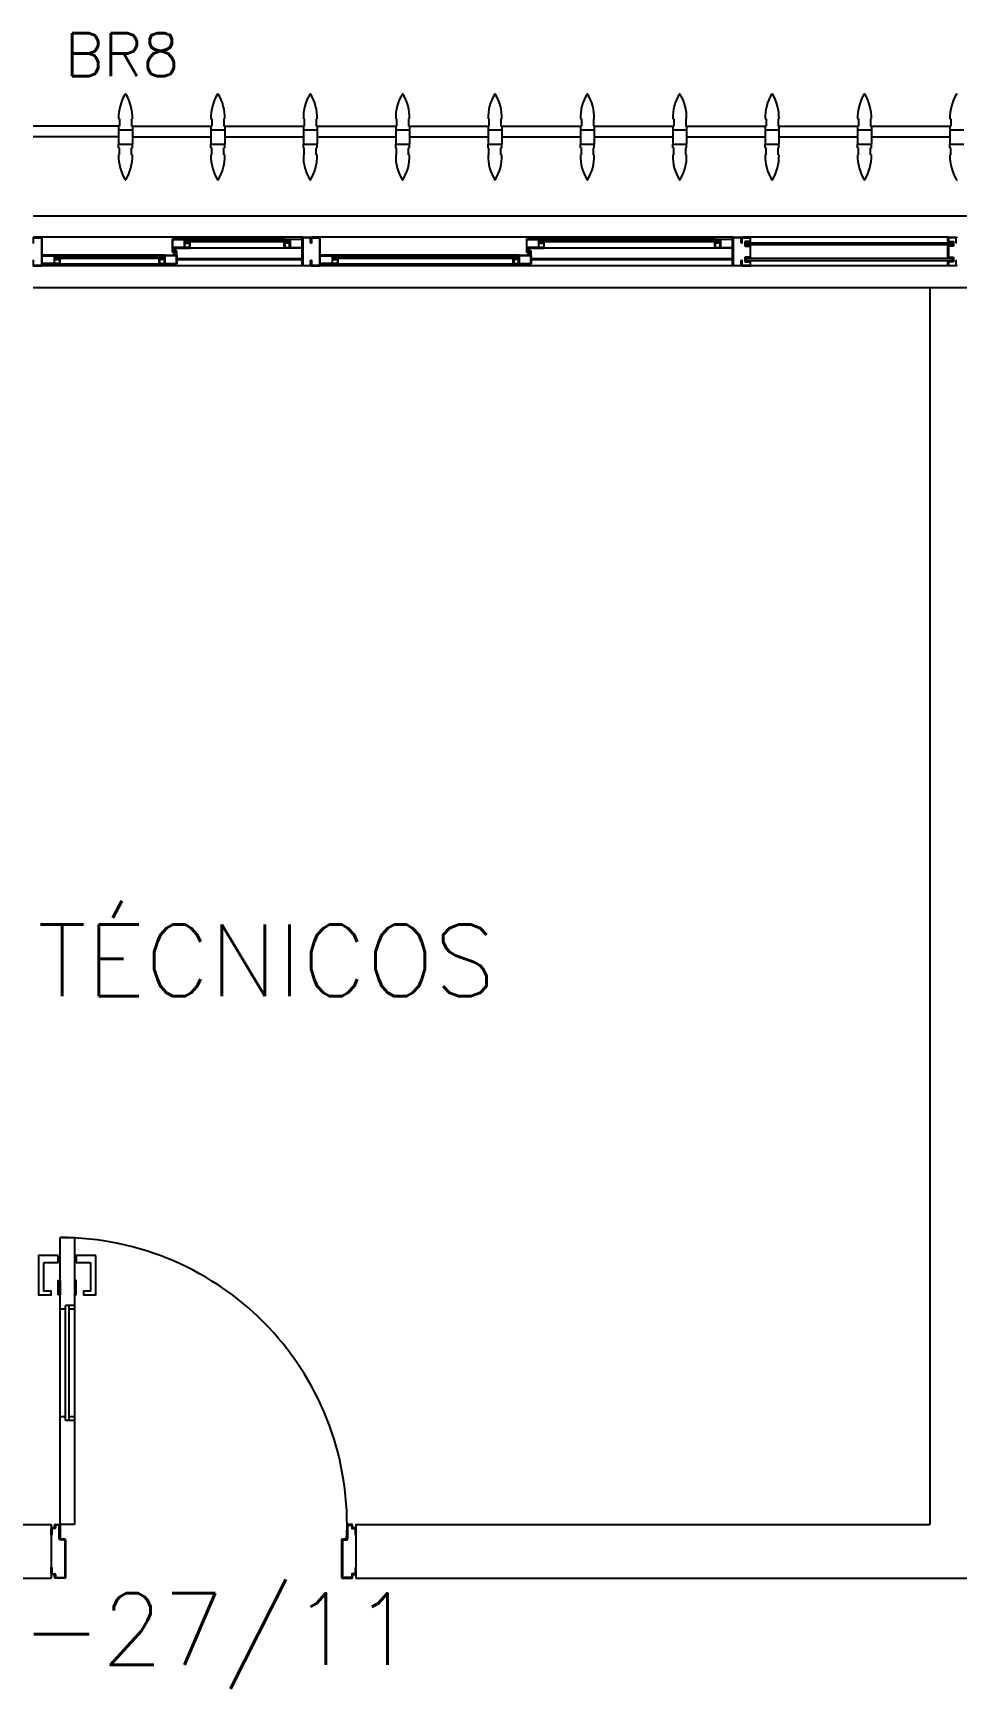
# Model space of a CAD drawing. Header units: millimetres. Extents: x 2686 to 2939, y 1294 to 1441.
# Drawn here: x 2767.121 to 2769.696, y 1434.066 to 1438.684 of the extents above; entities that cross this region are included whole.
import ezdxf

# ---------------------------------------------------------------- set-up
doc = ezdxf.new("R2010")
doc.units = ezdxf.units.MM
for name, color, linetype in [('AR-ALV', 2, 'Continuous'), ('AR-BRISES', 1, 'Continuous'), ('AR-ESQ', 1, 'Continuous'), ('AR-PEITORIL', 1, 'Continuous'), ('AR-PORTA', 1, 'Continuous'), ('BR-PAINEL', 1, 'Continuous'), ('BR-SUPORTE', 1, 'Continuous'), ('BR-TEXTO', 2, 'Continuous'), ('DT-ESQ-BAGUETE-C', 1, 'Continuous'), ('DT-ESQ-BAGUETE-V', 1, 'Continuous'), ('DT-ESQ-CHAPA DOBRADA-V', 1, 'Continuous'), ('DT-ESQ-MARCO-V', 1, 'Continuous'), ('DT-ESQ-PERFIL CADEIRA-C', 2, 'Continuous'), ('DT-ESQ-PERFIL CADEIRA-V', 2, 'Continuous'), ('DT-ESQ-PERFIL U SIMPLES-C', 2, 'Continuous'), ('DT-ESQ-PERFIL U-C', 2, 'Continuous'), ('DT-ESQ-PERFIL U-V', 1, 'Continuous'), ('DT-ESQ-VIDRO-C', 2, 'Continuous'), ('DT-ESQ-VIDRO-V', 71, 'Continuous'), ('DT-TXTMOD', 1, 'Continuous'), ('ENDEREÇO', 2, 'Continuous'), ('maçaneta', 1, 'Continuous'), ('mov', 1, 'Continuous'), ('PM-PERFIL U-C', 2, 'Continuous'), ('PM-VIDRO', 2, 'Continuous'), ('pm1', 2, 'Continuous'), ('pm2', 2, 'Continuous'), ('TEXTO', 2, 'Continuous')]:
    doc.layers.add(name, color=color, linetype=linetype)
doc.styles.add('S10', font='simplex.shx', dxfattribs={"height": 0.1})
doc.styles.add('S12', font='simplex.shx', dxfattribs={"width": 1.1, "height": 0.12})
doc.styles.add('UNB-100', font='simplex.shx', dxfattribs={"height": 0.2})
doc.styles.add('UNB1-100', font='simplex.shx', dxfattribs={"height": 0.2})

# ---------------------------------------------------------------- blocks, each defined once
blk = doc.blocks.new('EF31-P')
at = {"layer": 'DT-ESQ-BAGUETE-C', "ltscale": 0.1}
for points in [[(3.81, -0.08), (3.7965, -0.08), (3.7965, -0.0785), (3.8095, -0.0785, 0.414214), (3.81, -0.078), (3.81, -0.067, 0.414214), (3.8095, -0.0665), (3.7965, -0.0665), (3.7965, -0.065), (3.81, -0.065, -0.414214), (3.8115, -0.0665), (3.8115, -0.0785, -0.414214)], [(4.3015, -0.08), (4.315, -0.08), (4.315, -0.0785), (4.302, -0.0785, -0.414214), (4.3015, -0.078), (4.3015, -0.067, -0.414214), (4.302, -0.0665), (4.315, -0.0665), (4.315, -0.065), (4.3015, -0.065, 0.414214), (4.3, -0.0665), (4.3, -0.0785, 0.414214)], [(4.7975, -0.08), (4.784, -0.08), (4.784, -0.0785), (4.797, -0.0785, 0.414214), (4.7975, -0.078), (4.7975, -0.067, 0.414214), (4.797, -0.0665), (4.784, -0.0665), (4.784, -0.065), (4.7975, -0.065, -0.414214), (4.799, -0.0665), (4.799, -0.0785, -0.414214)], [(5.0765, -0.08), (5.09, -0.08), (5.09, -0.0785), (5.077, -0.0785, -0.414214), (5.0765, -0.078), (5.0765, -0.067, -0.414214), (5.077, -0.0665), (5.09, -0.0665), (5.09, -0.065), (5.0765, -0.065, 0.414214), (5.075, -0.0665), (5.075, -0.0785, 0.414214)], [(3.2485, -0.125), (3.235, -0.125), (3.235, -0.1235), (3.248, -0.1235, 0.414214), (3.2485, -0.123), (3.2485, -0.112, 0.414214), (3.248, -0.1115), (3.235, -0.1115), (3.235, -0.11), (3.2485, -0.11, -0.414214), (3.25, -0.1115), (3.25, -0.1235, -0.414214)], [(3.7265, -0.125), (3.74, -0.125), (3.74, -0.1235), (3.727, -0.1235, -0.414214), (3.7265, -0.123), (3.7265, -0.112, -0.414214), (3.727, -0.1115), (3.74, -0.1115), (3.74, -0.11), (3.7265, -0.11, 0.414214), (3.725, -0.1115), (3.725, -0.1235, 0.414214)], [(4.4485, -0.125), (4.435, -0.125), (4.435, -0.1235), (4.448, -0.1235, 0.414214), (4.4485, -0.123), (4.4485, -0.112, 0.414214), (4.448, -0.1115), (4.435, -0.1115), (4.435, -0.11), (4.4485, -0.11, -0.414214), (4.45, -0.1115), (4.45, -0.1235, -0.414214)], [(4.714, -0.125), (4.7275, -0.125), (4.7275, -0.1235), (4.7145, -0.1235, -0.414214), (4.714, -0.123), (4.714, -0.112, -0.414214), (4.7145, -0.1115), (4.7275, -0.1115), (4.7275, -0.11), (4.714, -0.11, 0.414214), (4.7125, -0.1115), (4.7125, -0.1235, 0.414214)]]:
    blk.add_lwpolyline(points, format="xyb", close=True, dxfattribs=at)
at = {"layer": 'DT-ESQ-BAGUETE-V', "ltscale": 0.1}
for p, q in [((3.81, -0.065), (4.3015, -0.065)), ((4.7975, -0.065), (5.0765, -0.065)), ((3.2485, -0.11), (3.7265, -0.11)), ((4.4485, -0.11), (4.714, -0.11))]:
    blk.add_line(p, q, dxfattribs=at)
at = {"layer": 'DT-ESQ-CHAPA DOBRADA-V', "ltscale": 0.1}
for p, q in [((3.2, -0.077), (3.7615, -0.077)), ((3.2, -0.08), (3.7615, -0.08)), ((4.4, -0.077), (4.749, -0.077)), ((4.4, -0.08), (4.749, -0.08))]:
    blk.add_line(p, q, dxfattribs=at)
at = {"layer": 'DT-ESQ-MARCO-V', "ltscale": 0.1}
for p, q in [((2.5985, -0.06), (3.1515, -0.06)), ((2.5985, -0.14), (3.1515, -0.14))]:
    blk.add_line(p, q, dxfattribs=at)
at = {"layer": 'DT-ESQ-PERFIL CADEIRA-C', "ltscale": 0.1}
for p, q in [((3.7635, -0.0885), (3.81, -0.0885)), ((4.35, -0.0885), (4.3015, -0.0885)), ((4.751, -0.0885), (4.7975, -0.0885)), ((5.125, -0.0885), (5.0765, -0.0885)), ((3.2, -0.1335), (3.2485, -0.1335)), ((3.773, -0.1335), (3.7265, -0.1335)), ((4.4, -0.1335), (4.4485, -0.1335)), ((4.7605, -0.1335), (4.714, -0.1335))]:
    blk.add_line(p, q, dxfattribs=at)
for points in [[(3.81, -0.087, -1), (3.81, -0.09), (3.7635, -0.09, -0.414214), (3.7615, -0.088), (3.7615, -0.067, -0.414214), (3.7635, -0.065), (3.795, -0.065, -0.414214), (3.7965, -0.0665), (3.7965, -0.087)], [(3.7965, -0.0885, -0.198913), (3.7954, -0.0881, -0.198913), (3.795, -0.087), (3.795, -0.067, 0.414214), (3.7945, -0.0665), (3.7635, -0.0665, 0.414214), (3.763, -0.067), (3.763, -0.088, 0.414214), (3.7635, -0.0885)], [(4.3015, -0.09), (4.35, -0.09), (4.35, -0.0885), (4.315, -0.0885, 0.198912), (4.3161, -0.0881, 0.198913), (4.3165, -0.087), (4.3165, -0.067, -0.414214), (4.317, -0.0665), (4.35, -0.0665), (4.35, -0.065), (4.3165, -0.065, 0.414214), (4.315, -0.0665), (4.315, -0.0785), (4.315, -0.08), (4.315, -0.087), (4.3015, -0.087, 1)], [(4.7975, -0.087, -1), (4.7975, -0.09), (4.751, -0.09, -0.414214), (4.749, -0.088), (4.749, -0.067, -0.414214), (4.751, -0.065), (4.7825, -0.065, -0.414214), (4.784, -0.0665), (4.784, -0.087)], [(4.784, -0.0885, -0.198913), (4.7829, -0.0881, -0.198913), (4.7825, -0.087), (4.7825, -0.067, 0.414214), (4.782, -0.0665), (4.751, -0.0665, 0.414214), (4.7505, -0.067), (4.7505, -0.088, 0.414214), (4.751, -0.0885)], [(5.0765, -0.09), (5.125, -0.09), (5.125, -0.0885), (5.09, -0.0885, 0.198912), (5.0911, -0.0881, 0.198913), (5.0915, -0.087), (5.0915, -0.067, -0.414214), (5.092, -0.0665), (5.125, -0.0665), (5.125, -0.065), (5.0915, -0.065, 0.414214), (5.09, -0.0665), (5.09, -0.0785), (5.09, -0.08), (5.09, -0.087), (5.0765, -0.087, 1)], [(3.2485, -0.135), (3.2, -0.135), (3.2, -0.1335), (3.235, -0.1335, -0.198912), (3.2339, -0.1331, -0.198913), (3.2335, -0.132), (3.2335, -0.112, 0.414214), (3.233, -0.1115), (3.2, -0.1115), (3.2, -0.11), (3.2335, -0.11, -0.414214), (3.235, -0.1115), (3.235, -0.1235), (3.235, -0.125), (3.235, -0.132), (3.2485, -0.132, -1)], [(3.7265, -0.132, 1), (3.7265, -0.135), (3.773, -0.135, 0.414214), (3.775, -0.133), (3.775, -0.112, 0.414214), (3.773, -0.11), (3.7415, -0.11, 0.414214), (3.74, -0.1115), (3.74, -0.132)], [(3.74, -0.1335, 0.198913), (3.7411, -0.1331, 0.198913), (3.7415, -0.132), (3.7415, -0.112, -0.414214), (3.742, -0.1115), (3.773, -0.1115, -0.414214), (3.7735, -0.112), (3.7735, -0.133, -0.414214), (3.773, -0.1335)], [(4.4485, -0.135), (4.4, -0.135), (4.4, -0.1335), (4.435, -0.1335, -0.198912), (4.4339, -0.1331, -0.198913), (4.4335, -0.132), (4.4335, -0.112, 0.414214), (4.433, -0.1115), (4.4, -0.1115), (4.4, -0.11), (4.4335, -0.11, -0.414214), (4.435, -0.1115), (4.435, -0.1235), (4.435, -0.125), (4.435, -0.132), (4.4485, -0.132, -1)], [(4.714, -0.132, 1), (4.714, -0.135), (4.7605, -0.135, 0.414214), (4.7625, -0.133), (4.7625, -0.112, 0.414214), (4.7605, -0.11), (4.729, -0.11, 0.414214), (4.7275, -0.1115), (4.7275, -0.132)], [(4.7275, -0.1335, 0.198913), (4.7286, -0.1331, 0.198913), (4.729, -0.132), (4.729, -0.112, -0.414214), (4.7295, -0.1115), (4.7605, -0.1115, -0.414214), (4.761, -0.112), (4.761, -0.133, -0.414214), (4.7605, -0.1335)]]:
    blk.add_lwpolyline(points, format="xyb", close=True, dxfattribs=at)
at = {"layer": 'DT-ESQ-PERFIL CADEIRA-V', "ltscale": 0.1}
for p, q in [((3.795, -0.09), (4.3015, -0.09)), ((4.7825, -0.09), (5.0765, -0.09)), ((3.2485, -0.135), (3.7265, -0.135)), ((4.4485, -0.135), (4.714, -0.135))]:
    blk.add_line(p, q, dxfattribs=at)
at = {"layer": 'DT-ESQ-PERFIL U SIMPLES-C', "ltscale": 0.1}
for points in [[(3.7635, -0.102), (3.7715, -0.102), (3.7715, -0.1005), (3.7635, -0.1005, -0.414214), (3.763, -0.1), (3.763, -0.092, -0.414214), (3.7635, -0.0915), (3.7715, -0.0915), (3.7715, -0.09), (3.7635, -0.09, 0.414214), (3.7615, -0.092), (3.7615, -0.1, 0.414214)], [(4.751, -0.102), (4.759, -0.102), (4.759, -0.1005), (4.751, -0.1005, -0.414214), (4.7505, -0.1), (4.7505, -0.092, -0.414214), (4.751, -0.0915), (4.759, -0.0915), (4.759, -0.09), (4.751, -0.09, 0.414214), (4.749, -0.092), (4.749, -0.1, 0.414214)], [(3.773, -0.098), (3.765, -0.098), (3.765, -0.0995), (3.773, -0.0995, -0.414214), (3.7735, -0.1), (3.7735, -0.108, -0.414214), (3.773, -0.1085), (3.765, -0.1085), (3.765, -0.11), (3.773, -0.11, 0.414214), (3.775, -0.108), (3.775, -0.1, 0.414214)], [(4.7605, -0.098), (4.7525, -0.098), (4.7525, -0.0995), (4.7605, -0.0995, -0.414214), (4.761, -0.1), (4.761, -0.108, -0.414214), (4.7605, -0.1085), (4.7525, -0.1085), (4.7525, -0.11), (4.7605, -0.11, 0.414214), (4.7625, -0.108), (4.7625, -0.1, 0.414214)]]:
    blk.add_lwpolyline(points, format="xyb", close=True, dxfattribs=at)
at = {"layer": 'DT-ESQ-PERFIL U-C', "ltscale": 0.1}
for points in [[(2.575, -0.125), (2.5765, -0.125), (2.5765, -0.138, 0.414214), (2.577, -0.1385), (2.598, -0.1385, 0.414214), (2.5985, -0.138), (2.5985, -0.1285), (2.5855, -0.1285, -0.414214), (2.584, -0.127), (2.584, -0.117, -0.414214), (2.5855, -0.1155), (2.5985, -0.1155), (2.5985, -0.0845), (2.5855, -0.0845, -0.414214), (2.584, -0.083), (2.584, -0.073, -0.414214), (2.5855, -0.0715), (2.5985, -0.0715), (2.5985, -0.062, 0.414214), (2.598, -0.0615), (2.577, -0.0615, 0.414214), (2.5765, -0.062), (2.5765, -0.075), (2.575, -0.075)], [(2.575, -0.0615, -0.414214), (2.5765, -0.06), (2.5985, -0.06, -0.414214), (2.6, -0.0615), (2.6, -0.0715, -0.414214), (2.5985, -0.073), (2.5855, -0.073), (2.5855, -0.083), (2.5985, -0.083), (2.5985, -0.083, -0.414214), (2.6, -0.0845), (2.6, -0.1155, -0.414214), (2.5985, -0.117), (2.5985, -0.117), (2.5855, -0.117), (2.5855, -0.127), (2.5985, -0.127, -0.414214), (2.6, -0.1285), (2.6, -0.1385, -0.414214), (2.5985, -0.14), (2.5765, -0.14, -0.414214), (2.575, -0.1385)]]:
    blk.add_lwpolyline(points, format="xyb", dxfattribs=at)
for points in [[(3.15, -0.1285), (3.15, -0.1385, 0.414214), (3.1515, -0.14), (3.1735, -0.14, 0.414214), (3.175, -0.1385), (3.175, -0.125), (3.1735, -0.125), (3.1735, -0.138, -0.414214), (3.173, -0.1385), (3.152, -0.1385, -0.414214), (3.1515, -0.138), (3.1515, -0.1285), (3.1645, -0.1285, 0.414214), (3.166, -0.127), (3.166, -0.117, 0.414214), (3.1645, -0.1155), (3.1515, -0.1155), (3.1515, -0.0845), (3.1645, -0.0845, 0.414214), (3.166, -0.083), (3.166, -0.073, 0.414214), (3.1645, -0.0715), (3.1515, -0.0715), (3.1515, -0.062, -0.414214), (3.152, -0.0615), (3.173, -0.0615, -0.414214), (3.1735, -0.062), (3.1735, -0.075), (3.175, -0.075), (3.175, -0.0615, 0.414214), (3.1735, -0.06), (3.1515, -0.06, 0.414214), (3.15, -0.0615), (3.15, -0.0715, 0.414214), (3.1515, -0.073), (3.1645, -0.073), (3.1645, -0.083), (3.1515, -0.083), (3.1515, -0.083, 0.414214), (3.15, -0.0845), (3.15, -0.1155, 0.414214), (3.1515, -0.117), (3.1515, -0.117), (3.1645, -0.117), (3.1645, -0.127), (3.1515, -0.127, 0.414214)], [(3.175, -0.0615, -0.414214), (3.1765, -0.06), (3.1985, -0.06, -0.414214), (3.2, -0.0615), (3.2, -0.1385, -0.414214), (3.1985, -0.14), (3.1765, -0.14, -0.414214), (3.175, -0.1385), (3.175, -0.125), (3.1765, -0.125), (3.1765, -0.138, 0.414214), (3.177, -0.1385), (3.198, -0.1385, 0.414214), (3.1985, -0.138), (3.1985, -0.062, 0.414214), (3.198, -0.0615), (3.177, -0.0615, 0.414214), (3.1765, -0.062), (3.1765, -0.075), (3.175, -0.075)], [(4.375, -0.0615, 0.414214), (4.3735, -0.06), (4.3515, -0.06, 0.414214), (4.35, -0.0615), (4.35, -0.1385, 0.414214), (4.3515, -0.14), (4.3735, -0.14, 0.414214), (4.375, -0.1385), (4.375, -0.125), (4.3735, -0.125), (4.3735, -0.138, -0.414214), (4.373, -0.1385), (4.352, -0.1385, -0.414214), (4.3515, -0.138), (4.3515, -0.062, -0.414214), (4.352, -0.0615), (4.373, -0.0615, -0.414214), (4.3735, -0.062), (4.3735, -0.075), (4.375, -0.075)], [(4.375, -0.0615, -0.414214), (4.3765, -0.06), (4.3985, -0.06, -0.414214), (4.4, -0.0615), (4.4, -0.1385, -0.414214), (4.3985, -0.14), (4.3765, -0.14, -0.414214), (4.375, -0.1385), (4.375, -0.125), (4.3765, -0.125), (4.3765, -0.138, 0.414214), (4.377, -0.1385), (4.398, -0.1385, 0.414214), (4.3985, -0.138), (4.3985, -0.062, 0.414214), (4.398, -0.0615), (4.377, -0.0615, 0.414214), (4.3765, -0.062), (4.3765, -0.075), (4.375, -0.075)], [(5.15, -0.0615, 0.414214), (5.1485, -0.06), (5.1265, -0.06, 0.414214), (5.125, -0.0615), (5.125, -0.1385, 0.414214), (5.1265, -0.14), (5.1485, -0.14, 0.414214), (5.15, -0.1385), (5.15, -0.125), (5.1485, -0.125), (5.1485, -0.138, -0.414214), (5.148, -0.1385), (5.127, -0.1385, -0.414214), (5.1265, -0.138), (5.1265, -0.062, -0.414214), (5.127, -0.0615), (5.148, -0.0615, -0.414214), (5.1485, -0.062), (5.1485, -0.075), (5.15, -0.075)]]:
    blk.add_lwpolyline(points, format="xyb", close=True, dxfattribs=at)
at = {"layer": 'DT-ESQ-PERFIL U-V', "ltscale": 0.1}
for p, q in [((3.1985, -0.06), (4.3515, -0.06)), ((4.3985, -0.06), (5.1265, -0.06)), ((3.1985, -0.14), (4.3515, -0.14)), ((4.3985, -0.14), (5.1265, -0.14))]:
    blk.add_line(p, q, dxfattribs=at)
at = {"layer": 'DT-ESQ-VIDRO-C', "ltscale": 0.1}
for points in [[(3.1625, -0.081), (3.1625, -0.075), (2.5875, -0.075), (2.5875, -0.081)], [(4.3125, -0.085), (4.3125, -0.082), (3.799, -0.082), (3.799, -0.085)], [(5.0875, -0.085), (5.0875, -0.082), (4.7865, -0.082), (4.7865, -0.085)], [(3.238, -0.13), (3.238, -0.127), (3.737, -0.127), (3.737, -0.13)], [(4.438, -0.13), (4.438, -0.127), (4.7245, -0.127), (4.7245, -0.13)]]:
    blk.add_lwpolyline(points, close=True, dxfattribs=at)
at = {"layer": 'DT-ESQ-VIDRO-V', "ltscale": 0.1}
blk.add_lwpolyline([(3.1625, -0.119), (3.1625, -0.125), (2.5875, -0.125), (2.5875, -0.119)], close=True, dxfattribs=at)
at = {"layer": 'DT-TXTMOD', "ltscale": 0.1, "style": 'S10', "flags": 3}
for tag, p in [('M01', (0.025, -0.28)), ('M02', (0.3253, -0.28)), ('M03', (0.627, -0.28)), ('M04', (0.9288, -0.28)), ('M05', (1.2306, -0.28)), ('M06', (1.5323, -0.28)), ('M07', (1.8341, -0.28)), ('M08', (2.1359, -0.28)), ('M09', (2.4376, -0.28)), ('M10', (2.7394, -0.28)), ('M11', (3.0412, -0.28)), ('M12', (3.3429, -0.28)), ('M13', (3.6447, -0.28)), ('M14', (3.9464, -0.28)), ('M15', (4.2482, -0.28)), ('M16', (4.55, -0.28)), ('M17', (4.8517, -0.28))]:
    blk.add_attdef(tag, p, '', height=0.1, dxfattribs=at)
blk = doc.blocks.new('BR-MODULO8')
at = {"layer": 'BR-PAINEL'}
for p, q in [((-4.9117, 0.27), (-4.9092, 0.27)), ((-4.9117, 0.25), (-4.9117, 0.24)), ((-4.9117, 0.25), (-4.9092, 0.25)), ((-4.9117, 0.24), (-4.8733, 0.24)), ((-4.9117, 0.24), (-4.9117, 0.2)), ((-4.9092, 0.27), (-4.9092, 0.25)), ((-4.8758, 0.27), (-4.8758, 0.25)), ((-4.8733, 0.27), (-4.8758, 0.27)), ((-4.8733, 0.25), (-4.8758, 0.25)), ((-4.8733, 0.25), (-4.8733, 0.24)), ((-4.8733, 0.24), (-4.8733, 0.2)), ((-4.6542, 0.27), (-4.6517, 0.27)), ((-4.6542, 0.25), (-4.6542, 0.24)), ((-4.6542, 0.25), (-4.6517, 0.25)), ((-4.6542, 0.24), (-4.6158, 0.24)), ((-4.6542, 0.24), (-4.6542, 0.2)), ((-4.6517, 0.27), (-4.6517, 0.25)), ((-4.6183, 0.27), (-4.6183, 0.25)), ((-4.6158, 0.27), (-4.6183, 0.27)), ((-4.6158, 0.25), (-4.6183, 0.25)), ((-4.6158, 0.25), (-4.6158, 0.24)), ((-4.6158, 0.24), (-4.6158, 0.2)), ((-4.3967, 0.27), (-4.3942, 0.27)), ((-4.3967, 0.25), (-4.3967, 0.24)), ((-4.3967, 0.25), (-4.3942, 0.25)), ((-4.3967, 0.24), (-4.3583, 0.24)), ((-4.3967, 0.24), (-4.3967, 0.2)), ((-4.3942, 0.27), (-4.3942, 0.25)), ((-4.3608, 0.27), (-4.3608, 0.25)), ((-4.3583, 0.27), (-4.3608, 0.27)), ((-4.3583, 0.25), (-4.3608, 0.25)), ((-4.3583, 0.25), (-4.3583, 0.24)), ((-4.3583, 0.24), (-4.3583, 0.2)), ((-4.1392, 0.27), (-4.1367, 0.27)), ((-4.1392, 0.25), (-4.1392, 0.24)), ((-4.1392, 0.25), (-4.1367, 0.25)), ((-4.1392, 0.24), (-4.1008, 0.24)), ((-4.1392, 0.24), (-4.1392, 0.2)), ((-4.1367, 0.27), (-4.1367, 0.25)), ((-4.1033, 0.27), (-4.1033, 0.25)), ((-4.1008, 0.27), (-4.1033, 0.27)), ((-4.1008, 0.25), (-4.1033, 0.25)), ((-4.1008, 0.25), (-4.1008, 0.24)), ((-4.1008, 0.24), (-4.1008, 0.2)), ((-3.8817, 0.27), (-3.8792, 0.27)), ((-3.8817, 0.25), (-3.8817, 0.24)), ((-3.8817, 0.25), (-3.8792, 0.25)), ((-3.8817, 0.24), (-3.8433, 0.24)), ((-3.8817, 0.24), (-3.8817, 0.2)), ((-3.8792, 0.27), (-3.8792, 0.25)), ((-3.8458, 0.27), (-3.8458, 0.25)), ((-3.8433, 0.27), (-3.8458, 0.27)), ((-3.8433, 0.25), (-3.8458, 0.25)), ((-3.8433, 0.25), (-3.8433, 0.24)), ((-3.8433, 0.24), (-3.8433, 0.2)), ((-3.6242, 0.27), (-3.6217, 0.27)), ((-3.6242, 0.25), (-3.6242, 0.24)), ((-3.6242, 0.25), (-3.6217, 0.25)), ((-3.6242, 0.24), (-3.5858, 0.24)), ((-3.6242, 0.24), (-3.6242, 0.2)), ((-3.6217, 0.27), (-3.6217, 0.25)), ((-3.5883, 0.27), (-3.5883, 0.25)), ((-3.5858, 0.27), (-3.5883, 0.27)), ((-3.5858, 0.25), (-3.5883, 0.25)), ((-3.5858, 0.25), (-3.5858, 0.24)), ((-3.5858, 0.24), (-3.5858, 0.2)), ((-3.3667, 0.27), (-3.3642, 0.27)), ((-3.3667, 0.25), (-3.3667, 0.24)), ((-3.3667, 0.25), (-3.3642, 0.25)), ((-3.3667, 0.24), (-3.3283, 0.24)), ((-3.3667, 0.24), (-3.3667, 0.2)), ((-3.3642, 0.27), (-3.3642, 0.25)), ((-3.3308, 0.27), (-3.3308, 0.25)), ((-3.3283, 0.27), (-3.3308, 0.27)), ((-3.3283, 0.25), (-3.3308, 0.25)), ((-3.3283, 0.25), (-3.3283, 0.24)), ((-3.3283, 0.24), (-3.3283, 0.2)), ((-3.1092, 0.27), (-3.1067, 0.27)), ((-3.1092, 0.25), (-3.1092, 0.24)), ((-3.1092, 0.25), (-3.1067, 0.25)), ((-3.1092, 0.24), (-3.0708, 0.24)), ((-3.1092, 0.24), (-3.1092, 0.2)), ((-3.1067, 0.27), (-3.1067, 0.25)), ((-3.0733, 0.27), (-3.0733, 0.25)), ((-3.0708, 0.27), (-3.0733, 0.27)), ((-3.0708, 0.25), (-3.0733, 0.25)), ((-3.0708, 0.25), (-3.0708, 0.24)), ((-3.0708, 0.24), (-3.0708, 0.2)), ((-2.8517, 0.27), (-2.8492, 0.27)), ((-2.8517, 0.25), (-2.8517, 0.24)), ((-2.8517, 0.25), (-2.8492, 0.25)), ((-2.8517, 0.24), (-2.8133, 0.24)), ((-2.8517, 0.24), (-2.8517, 0.2)), ((-2.8492, 0.27), (-2.8492, 0.25)), ((-2.8158, 0.27), (-2.8158, 0.25)), ((-2.8133, 0.27), (-2.8158, 0.27)), ((-2.8133, 0.25), (-2.8158, 0.25)), ((-2.8133, 0.25), (-2.8133, 0.24)), ((-2.8133, 0.24), (-2.8133, 0.2)), ((-2.5942, 0.27), (-2.5917, 0.27)), ((-2.5942, 0.25), (-2.5942, 0.24)), ((-2.5942, 0.25), (-2.5917, 0.25)), ((-2.5942, 0.24), (-2.5558, 0.24)), ((-2.5942, 0.24), (-2.5942, 0.2)), ((-2.5917, 0.27), (-2.5917, 0.25)), ((-4.9117, 0.2), (-4.8733, 0.2)), ((-4.9117, 0.19), (-4.9117, 0.2)), ((-4.9117, 0.19), (-4.9092, 0.19)), ((-4.9092, 0.17), (-4.9092, 0.19)), ((-4.8733, 0.19), (-4.8758, 0.19)), ((-4.8758, 0.17), (-4.8758, 0.19)), ((-4.8733, 0.19), (-4.8733, 0.2)), ((-4.6542, 0.2), (-4.6158, 0.2)), ((-4.6542, 0.19), (-4.6542, 0.2)), ((-4.6542, 0.19), (-4.6517, 0.19)), ((-4.6517, 0.17), (-4.6517, 0.19)), ((-4.6158, 0.19), (-4.6183, 0.19)), ((-4.6183, 0.17), (-4.6183, 0.19)), ((-4.6158, 0.19), (-4.6158, 0.2)), ((-4.3967, 0.2), (-4.3583, 0.2)), ((-4.3967, 0.19), (-4.3967, 0.2)), ((-4.3967, 0.19), (-4.3942, 0.19)), ((-4.3942, 0.17), (-4.3942, 0.19)), ((-4.3583, 0.19), (-4.3608, 0.19)), ((-4.3608, 0.17), (-4.3608, 0.19)), ((-4.3583, 0.19), (-4.3583, 0.2)), ((-4.1392, 0.2), (-4.1008, 0.2)), ((-4.1392, 0.19), (-4.1392, 0.2)), ((-4.1392, 0.19), (-4.1367, 0.19)), ((-4.1367, 0.17), (-4.1367, 0.19)), ((-4.1008, 0.19), (-4.1033, 0.19)), ((-4.1033, 0.17), (-4.1033, 0.19)), ((-4.1008, 0.19), (-4.1008, 0.2)), ((-3.8817, 0.2), (-3.8433, 0.2)), ((-3.8817, 0.19), (-3.8817, 0.2)), ((-3.8817, 0.19), (-3.8792, 0.19)), ((-3.8792, 0.17), (-3.8792, 0.19)), ((-3.8433, 0.19), (-3.8458, 0.19)), ((-3.8458, 0.17), (-3.8458, 0.19)), ((-3.8433, 0.19), (-3.8433, 0.2)), ((-3.6242, 0.2), (-3.5858, 0.2)), ((-3.6242, 0.19), (-3.6242, 0.2)), ((-3.6242, 0.19), (-3.6217, 0.19)), ((-3.6217, 0.17), (-3.6217, 0.19)), ((-3.5858, 0.19), (-3.5883, 0.19)), ((-3.5883, 0.17), (-3.5883, 0.19)), ((-3.5858, 0.19), (-3.5858, 0.2)), ((-3.3667, 0.2), (-3.3283, 0.2)), ((-3.3667, 0.19), (-3.3667, 0.2)), ((-3.3667, 0.19), (-3.3642, 0.19)), ((-3.3642, 0.17), (-3.3642, 0.19)), ((-3.3283, 0.19), (-3.3308, 0.19)), ((-3.3308, 0.17), (-3.3308, 0.19)), ((-3.3283, 0.19), (-3.3283, 0.2)), ((-3.1092, 0.2), (-3.0708, 0.2)), ((-3.1092, 0.19), (-3.1092, 0.2)), ((-3.1092, 0.19), (-3.1067, 0.19)), ((-3.1067, 0.17), (-3.1067, 0.19)), ((-3.0708, 0.19), (-3.0733, 0.19)), ((-3.0733, 0.17), (-3.0733, 0.19)), ((-3.0708, 0.19), (-3.0708, 0.2)), ((-2.8517, 0.2), (-2.8133, 0.2)), ((-2.8517, 0.19), (-2.8517, 0.2)), ((-2.8517, 0.19), (-2.8492, 0.19)), ((-2.8492, 0.17), (-2.8492, 0.19)), ((-2.8133, 0.19), (-2.8158, 0.19)), ((-2.8158, 0.17), (-2.8158, 0.19)), ((-2.8133, 0.19), (-2.8133, 0.2)), ((-2.5942, 0.2), (-2.5558, 0.2)), ((-2.5942, 0.19), (-2.5942, 0.2)), ((-2.5942, 0.19), (-2.5917, 0.19)), ((-2.5917, 0.17), (-2.5917, 0.19)), ((-4.9117, 0.17), (-4.9092, 0.17)), ((-4.8733, 0.17), (-4.8758, 0.17)), ((-4.6542, 0.17), (-4.6517, 0.17)), ((-4.6158, 0.17), (-4.6183, 0.17)), ((-4.3967, 0.17), (-4.3942, 0.17)), ((-4.3583, 0.17), (-4.3608, 0.17)), ((-4.1392, 0.17), (-4.1367, 0.17)), ((-4.1008, 0.17), (-4.1033, 0.17)), ((-3.8817, 0.17), (-3.8792, 0.17)), ((-3.8433, 0.17), (-3.8458, 0.17)), ((-3.6242, 0.17), (-3.6217, 0.17)), ((-3.5858, 0.17), (-3.5883, 0.17)), ((-3.3667, 0.17), (-3.3642, 0.17)), ((-3.3283, 0.17), (-3.3308, 0.17)), ((-3.1092, 0.17), (-3.1067, 0.17)), ((-3.0708, 0.17), (-3.0733, 0.17)), ((-2.8517, 0.17), (-2.8492, 0.17)), ((-2.8133, 0.17), (-2.8158, 0.17)), ((-2.5942, 0.17), (-2.5917, 0.17))]:
    blk.add_line(p, q, dxfattribs=at)
for centre, radius, start, end in [((-4.7867, 0.2739), 0.1251, 148.4721, 181.772), ((-4.8925, 0.3387), 0.001, 37.1012, 142.8988), ((-4.9983, 0.2739), 0.1251, 358.228, 31.5279), ((-4.5292, 0.2739), 0.1251, 148.4721, 181.772), ((-4.635, 0.3387), 0.001, 37.1012, 142.8988), ((-4.7408, 0.2739), 0.1251, 358.228, 31.5279), ((-4.2717, 0.2739), 0.1251, 148.4721, 181.772), ((-4.3775, 0.3387), 0.001, 37.1012, 142.8988), ((-4.4833, 0.2739), 0.1251, 358.228, 31.5279), ((-4.0142, 0.2739), 0.1251, 148.4721, 181.772), ((-4.12, 0.3387), 0.001, 37.1012, 142.8988), ((-4.2258, 0.2739), 0.1251, 358.228, 31.5279), ((-3.7567, 0.2739), 0.1251, 148.4721, 181.772), ((-3.8625, 0.3387), 0.001, 37.1012, 142.8988), ((-3.9683, 0.2739), 0.1251, 358.228, 31.5279), ((-3.4992, 0.2739), 0.1251, 148.4721, 181.772), ((-3.605, 0.3387), 0.001, 37.1012, 142.8988), ((-3.7108, 0.2739), 0.1251, 358.228, 31.5279), ((-3.2417, 0.2739), 0.1251, 148.4721, 181.772), ((-3.3475, 0.3387), 0.001, 37.1012, 142.8988), ((-3.4533, 0.2739), 0.1251, 358.228, 31.5279), ((-2.9842, 0.2739), 0.1251, 148.4721, 181.772), ((-3.09, 0.3387), 0.001, 37.1012, 142.8988), ((-3.1958, 0.2739), 0.1251, 358.228, 31.5279), ((-2.7267, 0.2739), 0.1251, 148.4721, 181.772), ((-2.8325, 0.3387), 0.001, 37.1012, 142.8988), ((-2.9383, 0.2739), 0.1251, 358.228, 31.5279), ((-2.4692, 0.2739), 0.1251, 148.4721, 181.772), ((-2.575, 0.3387), 0.001, 37.1012, 142.8988), ((-4.7867, 0.1661), 0.1251, 178.228, 211.5279), ((-4.9983, 0.1661), 0.1251, 328.4721, 1.772), ((-4.5292, 0.1661), 0.1251, 178.228, 211.5279), ((-4.7408, 0.1661), 0.1251, 328.4721, 1.772), ((-4.2717, 0.1661), 0.1251, 178.228, 211.5279), ((-4.4833, 0.1661), 0.1251, 328.4721, 1.772), ((-4.0142, 0.1661), 0.1251, 178.228, 211.5279), ((-4.2258, 0.1661), 0.1251, 328.4721, 1.772), ((-3.7567, 0.1661), 0.1251, 178.228, 211.5279), ((-3.9683, 0.1661), 0.1251, 328.4721, 1.772), ((-3.4992, 0.1661), 0.1251, 178.228, 211.5279), ((-3.7108, 0.1661), 0.1251, 328.4721, 1.772), ((-3.2417, 0.1661), 0.1251, 178.228, 211.5279), ((-3.4533, 0.1661), 0.1251, 328.4721, 1.772), ((-2.9842, 0.1661), 0.1251, 178.228, 211.5279), ((-3.1958, 0.1661), 0.1251, 328.4721, 1.772), ((-2.7267, 0.1661), 0.1251, 178.228, 211.5279), ((-2.9383, 0.1661), 0.1251, 328.4721, 1.772), ((-2.4692, 0.1661), 0.1251, 178.228, 211.5279), ((-4.8925, 0.1013), 0.001, 217.1012, 322.8988), ((-4.635, 0.1013), 0.001, 217.1012, 322.8988), ((-4.3775, 0.1013), 0.001, 217.1012, 322.8988), ((-4.12, 0.1013), 0.001, 217.1012, 322.8988), ((-3.8625, 0.1013), 0.001, 217.1012, 322.8988), ((-3.605, 0.1013), 0.001, 217.1012, 322.8988), ((-3.3475, 0.1013), 0.001, 217.1012, 322.8988), ((-3.09, 0.1013), 0.001, 217.1012, 322.8988), ((-2.8325, 0.1013), 0.001, 217.1012, 322.8988), ((-2.575, 0.1013), 0.001, 217.1012, 322.8988)]:
    blk.add_arc(centre, radius, start, end, dxfattribs=at)
at = {"layer": 'BR-SUPORTE'}
for p, q in [((-4.9117, 0.25), (-5.15, 0.25)), ((-4.8733, 0.25), (-4.6517, 0.25)), ((-4.6158, 0.25), (-4.3942, 0.25)), ((-4.3583, 0.25), (-4.1367, 0.25)), ((-4.1008, 0.25), (-3.8792, 0.25)), ((-3.8433, 0.25), (-3.6217, 0.25)), ((-3.5858, 0.25), (-3.3642, 0.25)), ((-3.3283, 0.25), (-3.1067, 0.25)), ((-3.0708, 0.25), (-2.8492, 0.25)), ((-2.8133, 0.25), (-2.5917, 0.25)), ((-4.9117, 0.22), (-5.15, 0.22)), ((-4.8733, 0.22), (-4.6542, 0.22)), ((-4.6158, 0.22), (-4.3967, 0.22)), ((-4.3583, 0.22), (-4.1392, 0.22)), ((-4.1008, 0.22), (-3.8817, 0.22)), ((-3.8433, 0.22), (-3.6242, 0.22)), ((-3.5858, 0.22), (-3.3667, 0.22)), ((-3.3283, 0.22), (-3.1092, 0.22)), ((-3.0708, 0.22), (-2.8517, 0.22)), ((-2.8133, 0.22), (-2.5942, 0.22))]:
    blk.add_line(p, q, dxfattribs=at)
blk = doc.blocks.new('PM3V')
at = {"layer": 'maçaneta'}
for points in [[(0.02, 0.9), (-0.035, 0.9), (-0.035, 0.79), (0, 0.79), (0, 0.8), (-0.02, 0.8), (-0.02, 0.8785, -0.414214), (-0.0185, 0.88), (0.02, 0.88)], [(0.125, 0.9), (0.07, 0.9), (0.07, 0.88), (0.1085, 0.88, -0.414214), (0.11, 0.8785), (0.11, 0.8), (0.09, 0.8), (0.09, 0.79), (0.125, 0.79)]]:
    blk.add_lwpolyline(points, format="xyb", close=True, dxfattribs=at)
for points in [[(0.02, 0.79), (0.02, 0.83), (0.025, 0.83), (0.025, 0.79)], [(0.07, 0.79), (0.07, 0.83), (0.065, 0.83), (0.065, 0.79)]]:
    blk.add_lwpolyline(points, close=True, dxfattribs=at)
at = {"layer": 'mov'}
blk.add_arc((0.025, 0.15), 0.8, 356.8472, 90, dxfattribs=at)
at = {"layer": 'PM-PERFIL U-C'}
for p, q in [((0.0015, 0.14), (0.01, 0.14)), ((0.01, 0.14), (0.01, 0.1485)), ((0.0115, 0.15), (0.0235, 0.15)), ((0.012, 0.148), (0.012, 0.1395)), ((0.023, 0.148), (0.012, 0.148)), ((0.023, 0.1085), (0.023, 0.148)), ((0.025, 0.1485), (0.025, 0.109)), ((0.825, 0.1485), (0.825, 0.109)), ((0.8385, 0.15), (0.8265, 0.15)), ((0.827, 0.148), (0.838, 0.148)), ((0.827, 0.1085), (0.827, 0.148)), ((0.838, 0.148), (0.838, 0.1395)), ((0.84, 0.14), (0.84, 0.1485)), ((0.8485, 0.14), (0.84, 0.14)), ((0, 0.12), (0, 0.1385)), ((0.002, 0.12), (0, 0.12)), ((0.002, 0.138), (0.002, 0.12)), ((0.0105, 0.138), (0.002, 0.138)), ((0.038, 0.107), (0.0245, 0.107)), ((0.0385, 0.109), (0.025, 0.109)), ((0.038, 0.107), (0.038, 0.002)), ((0.04, 0.1075), (0.04, 0.0015)), ((0.81, 0.1075), (0.81, 0.0015)), ((0.8115, 0.109), (0.825, 0.109)), ((0.812, 0.107), (0.8255, 0.107)), ((0.812, 0.107), (0.812, 0.002)), ((0.8395, 0.138), (0.848, 0.138)), ((0.848, 0.138), (0.848, 0.12)), ((0.848, 0.12), (0.85, 0.12)), ((0.85, 0.12), (0.85, 0.1385)), ((0, 0.03), (0.002, 0.03)), ((0, 0.0115), (0, 0.03)), ((0.01, 0.01), (0.0015, 0.01)), ((0.002, 0.03), (0.002, 0.012)), ((0.002, 0.012), (0.0105, 0.012)), ((0.01, 0.0015), (0.01, 0.01)), ((0.0385, 0), (0.0115, 0)), ((0.012, 0.0105), (0.012, 0.002)), ((0.012, 0.002), (0.038, 0.002)), ((0.8115, 0), (0.8385, 0)), ((0.838, 0.002), (0.812, 0.002)), ((0.838, 0.0105), (0.838, 0.002)), ((0.848, 0.012), (0.8395, 0.012)), ((0.84, 0.0015), (0.84, 0.01)), ((0.84, 0.01), (0.8485, 0.01)), ((0.85, 0.03), (0.848, 0.03)), ((0.848, 0.03), (0.848, 0.012)), ((0.85, 0.0115), (0.85, 0.03))]:
    blk.add_line(p, q, dxfattribs=at)
for centre, start, end in [((0.0015, 0.1385), 90, 180), ((0.0115, 0.1485), 90, 180), ((0.0105, 0.1395), 270, 0), ((0.0235, 0.1485), 360, 90), ((0.8265, 0.1485), 90, 180), ((0.8395, 0.1395), 180, 270), ((0.8385, 0.1485), 0, 90), ((0.8485, 0.1385), 0, 90), ((0.0245, 0.1085), 180, 270), ((0.0385, 0.1075), 0, 90), ((0.8115, 0.1075), 90, 180), ((0.8255, 0.1085), 270, 0), ((0.0015, 0.0115), 180, 270), ((0.0115, 0.0015), 180, 270), ((0.0105, 0.0105), 0, 90), ((0.0385, 0.0015), 269.9386, 0), ((0.8115, 0.0015), 180, 270.0614), ((0.8395, 0.0105), 90, 180), ((0.8385, 0.0015), 270, 0), ((0.8485, 0.0115), 270, 0)]:
    blk.add_arc(centre, 0.0015, start, end, dxfattribs=at)
at = {"layer": 'PM-VIDRO', "color": 1}
for p, q in [((0.04, 0.45), (0.04, 0.75)), ((0.05, 0.75), (0.05, 0.45))]:
    blk.add_line(p, q, dxfattribs=at)
at = {"layer": 'pm1'}
for p, q in [((0.025, 0.95), (0.065, 0.95)), ((0.025, 0.75), (0.025, 0.95)), ((0.065, 0.95), (0.065, 0.76)), ((0.04, 0.75), (0.025, 0.75)), ((0.065, 0.76), (0.04, 0.76)), ((0.04, 0.75), (0.04, 0.76)), ((0.05, 0.76), (0.05, 0.75)), ((0.065, 0.75), (0.05, 0.75)), ((0.065, 0.76), (0.065, 0.75)), ((0.025, 0.15), (0.025, 0.45)), ((0.04, 0.45), (0.025, 0.45)), ((0.04, 0.44), (0.04, 0.45)), ((0.065, 0.44), (0.04, 0.44)), ((0.065, 0.45), (0.05, 0.45)), ((0.05, 0.45), (0.05, 0.44)), ((0.065, 0.45), (0.065, 0.44)), ((0.065, 0.44), (0.065, 0.15)), ((0.065, 0.15), (0.025, 0.15))]:
    blk.add_line(p, q, dxfattribs=at)
at = {"layer": 'pm2'}
for p, q in [((0.025, 0.45), (0.025, 0.75)), ((0.065, 0.75), (0.065, 0.45)), ((0.025, 0.15), (0.025, 0.109)), ((0.025, 0.109), (0.035, 0.109)), ((0.8252, 0.109), (0.8152, 0.109)), ((0.8152, 0), (0.8402, 0)), ((0.8402, 0.01), (0.8502, 0.01)), ((0.8402, 0), (0.8402, 0.01))]:
    blk.add_line(p, q, dxfattribs=at)

msp = doc.modelspace()

# ---------------------------------------------------------------- linework, layer by layer
at = {"layer": 'AR-ALV'}
for p, q in [((2769.6207, 1437.9749), (2769.6207, 1434.5249)), ((2769.6207, 1437.9749), (2769.7707, 1437.9749)), ((2767.0707, 1434.5249), (2767.1707, 1434.5249)), ((2767.1707, 1434.5249), (2767.1707, 1434.3749)), ((2768.0207, 1434.5249), (2768.0207, 1434.3749)), ((2768.0207, 1434.5249), (2769.6207, 1434.5249)), ((2765.4957, 1434.3749), (2767.1707, 1434.3749)), ((2768.0207, 1434.3749), (2774.0707, 1434.3749))]:
    msp.add_line(p, q, dxfattribs=at)
at = {"layer": 'AR-PEITORIL'}
for p, q in [((2767.1207, 1438.1749), (2772.2707, 1438.1749)), ((2767.1207, 1437.9749), (2772.2707, 1437.9749))]:
    msp.add_line(p, q, dxfattribs=at)

# ---------------------------------------------------------------- block references
at = {"layer": 'AR-BRISES'}
ref = msp.add_blockref('BR-MODULO8', (2772.2707, 1438.1749), dxfattribs=at)
ref.add_attrib('BR', 'BR8', (2767.2092, 1438.5645), dxfattribs={"layer": 'BR-TEXTO', "height": 0.12, "style": 'S12'})
at = {"layer": 'AR-ESQ', "rotation": 180}
msp.add_blockref('EF31-P', (2772.2707, 1437.9749), dxfattribs=at)
at = {"layer": 'AR-PORTA'}
msp.add_blockref('PM3V', (2767.1707, 1434.3749), dxfattribs=at)

# ---------------------------------------------------------------- texts
at = {"layer": 'ENDEREÇO', "style": 'UNB1-100'}
msp.add_text('JT-27/11', height=0.2, dxfattribs=at).set_placement((2766.8139, 1434.1326))
at = {"layer": 'TEXTO', "style": 'UNB-100'}
msp.add_text('TÉCNICOS', height=0.2, dxfattribs=at).set_placement((2767.1327, 1435.9977))

doc.saveas('drawing.dxf')
